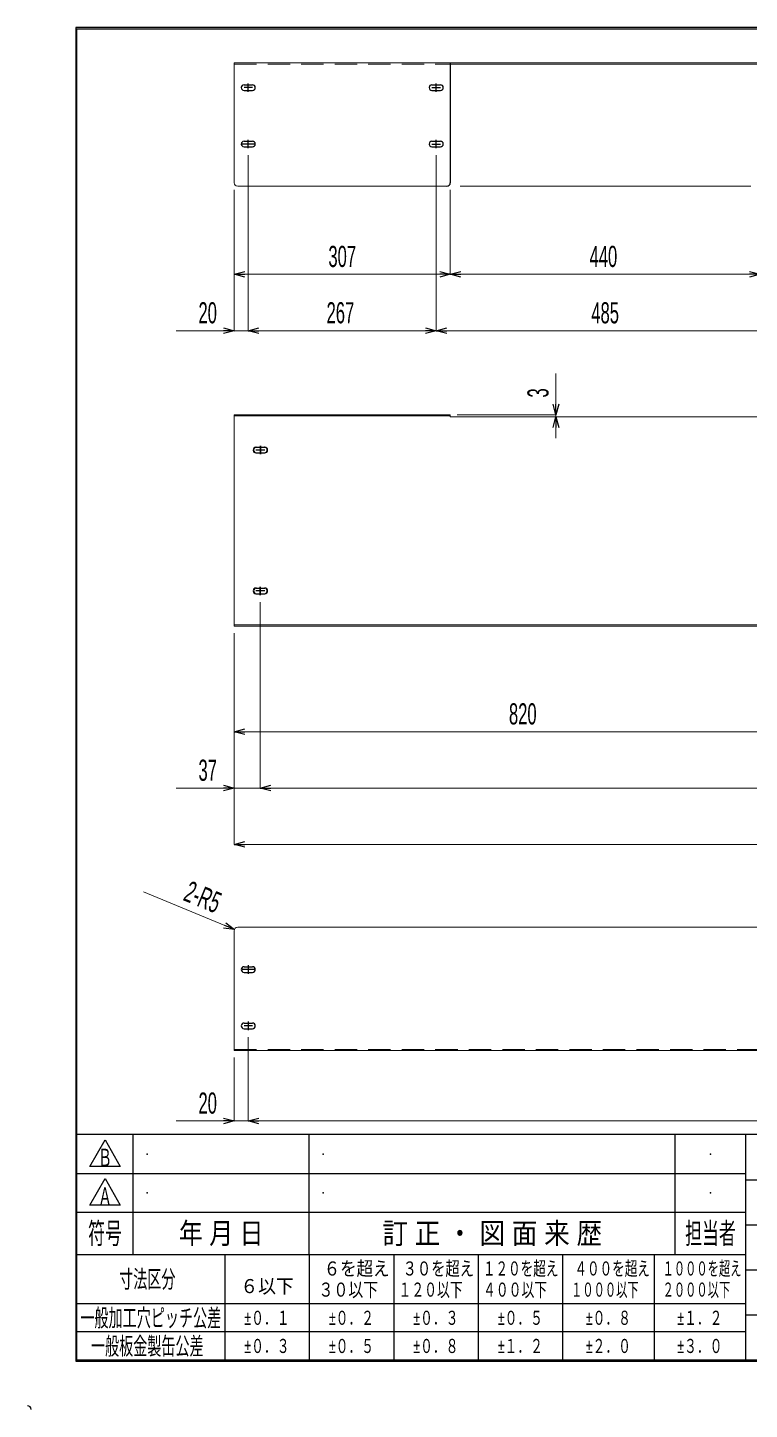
# Model space of a CAD drawing. Header units: millimetres. Extents: x -1485 to 1485, y -1050 to 1050.
# Drawn here: x -1485 to -460, y -1050 to 912 of the extents above; entities that cross this region are included whole.
import ezdxf
from ezdxf.enums import TextEntityAlignment as Align

# ---------------------------------------------------------------- set-up
doc = ezdxf.new("R2010")
doc.units = ezdxf.units.MM
doc.header["$LTSCALE"] = 2.5
doc.header["$PDSIZE"] = 1
doc.linetypes.add('CENTER', pattern=[50.8, 31.75, -6.35, 6.35, -6.35])
doc.linetypes.add('DASHED', pattern=[19.05, 12.7, -6.35])
for name, color, linetype in [('Layer0001', 7, 'Continuous'), ('Layer0012', 7, 'Continuous'), ('Layer0014', 7, 'Continuous')]:
    doc.layers.add(name, color=color, linetype=linetype)
doc.styles.add('dcStyle0', font='ＭＳ Ｐゴシック', dxfattribs={"width": 0.6})
doc.dimstyles.new('dc_Radial01', dxfattribs={"dimtxt": 30, "dimasz": 15.00113, "dimexe": 0, "dimexo": 10, "dimgap": 10, "dimtad": 3, "dimdec": 1, "dimdsep": 46, "dimtxsty": 'dcStyle0', "dimblk1": 'OPEN30', "dimblk2": 'OPEN30', "dimsah": 1, "dimcen": 0.09, "dimclrd": 4, "dimclre": 4, "dimclrt": 4, "dimadec": 0, "dimazin": 2, "dimtfac": 1, "dimtdec": 4, "dimtofl": 0, "dimtmove": 0, "dimatfit": 3, "dimfxl": 1, "dimarcsym": 1})
doc.dimstyles.new('dc_Rotated', dxfattribs={"dimtxt": 30, "dimasz": 15.00113, "dimexe": 0, "dimexo": 10, "dimgap": 10, "dimtad": 3, "dimdec": 1, "dimdsep": 46, "dimtxsty": 'dcStyle0', "dimblk1": 'OPEN30', "dimblk2": 'OPEN30', "dimsah": 1, "dimcen": 0.09, "dimclrd": 4, "dimclre": 4, "dimclrt": 4, "dimadec": 0, "dimazin": 2, "dimtfac": 1, "dimtdec": 4, "dimtmove": 0, "dimatfit": 3, "dimfxl": 1, "dimarcsym": 1})

# ---------------------------------------------------------------- blocks, each defined once
blk = doc.blocks.new('DC_GROUP_AAD6-2741_4')
at = {"layer": 'Layer0014', "color": 2, "linetype": 'Continuous', "lineweight": 25}
for p, q in [((-1396.7, -760), (-1375, -722.5)), ((-1375, -722.5), (-1353.3, -760)), ((-1353.3, -760), (-1396.7, -760))]:
    blk.add_line(p, q, dxfattribs=at)
at = {"layer": 'Layer0014', "color": 2, "style": 'dcStyle0', "width": 0.769682}
blk.add_text('Ａ', height=25, dxfattribs=at).set_placement((-1385, -760), (-1365, -760), align=Align.FIT)
blk = doc.blocks.new('DC_GROUP_AAD6-2741_5')
at = {"layer": 'Layer0014', "color": 2, "linetype": 'Continuous', "lineweight": 25}
for p, q in [((-1396.7, -705), (-1375, -667.5)), ((-1375, -667.5), (-1353.3, -705)), ((-1353.3, -705), (-1396.7, -705))]:
    blk.add_line(p, q, dxfattribs=at)
at = {"layer": 'Layer0014', "color": 2, "style": 'dcStyle0', "width": 0.707699}
blk.add_text('Ｂ', height=25, dxfattribs=at).set_placement((-1385, -705), (-1365, -705), align=Align.FIT)
blk = doc.blocks.new('_Open30')
at = {"color": 0, "linetype": 'ByBlock', "lineweight": -2}
for p, q in [((-1, 0.267949), (0, 0)), ((0, 0), (-1, -0.267949)), ((0, 0), (-1, 0))]:
    blk.add_line(p, q, dxfattribs=at)
blk = doc.blocks.new('*D6')
at = {"layer": 'Layer0012', "color": 4, "linetype": 'Continuous', "lineweight": 13}
for p, q in [((-1171.6, -521.6), (-1171.6, -640.6)), ((-1191.6, -550.6), (-1191.6, -640.6)), ((-1274.1, -640.6), (-1191.6, -640.6)), ((-1191.6, -640.6), (-1171.6, -640.6))]:
    blk.add_line(p, q, dxfattribs=at)
at = {"layer": 'Layer0012', "color": 4, "xscale": 15.00115266964712, "yscale": 15.00081580252128, "rotation": 360}
blk.add_blockref('_Open30', (-1191.6, -640.6), dxfattribs=at)
at = {"layer": 'Layer0012', "color": 4, "insert": (-1216.1, -630.6), "char_height": 30, "attachment_point": 9, "style": 'dcStyle0'}
blk.add_mtext('\\T1.00;20', dxfattribs=at)
blk = doc.blocks.new('*D8')
at = {"layer": 'Layer0012', "color": 4, "linetype": 'Continuous', "lineweight": 13}
for p, q in [((-1171.6, -521.6), (-1171.6, -640.6)), ((353.4, -521.6), (353.4, -640.6)), ((-1171.6, -640.6), (353.4, -640.6))]:
    blk.add_line(p, q, dxfattribs=at)
at = {"layer": 'Layer0012', "color": 4, "xscale": 15.00115266964712, "yscale": 15.00081580252128}
for p, rotation in [((-1171.6, -640.6), 180), ((353.4, -640.6), 360)]:
    blk.add_blockref('_Open30', p, dxfattribs=dict(at, rotation=rotation))
at = {"layer": 'Layer0012', "color": 4, "insert": (-409.1, -630.6), "char_height": 30, "attachment_point": 8, "style": 'dcStyle0'}
blk.add_mtext('\\T1.00;1525', dxfattribs=at)
blk = doc.blocks.new('*D12')
at = {"layer": 'Layer0012', "color": 4, "linetype": 'Continuous', "lineweight": 13}
blk.add_line((-1320.2, -315.5), (-1191.2, -368.7), dxfattribs=at)
at = {"layer": 'Layer0012', "color": 4, "xscale": 15.00115266964712, "yscale": 15.00081580252128, "rotation": 337.5802035738725}
blk.add_blockref('_Open30', (-1191.2, -368.7), dxfattribs=at)
at = {"layer": 'Layer0012', "color": 4, "insert": (-1218.4, -346.6), "char_height": 30, "attachment_point": 9, "rotation": 337.5802, "style": 'dcStyle0'}
blk.add_mtext('\\T1.00;2-R5', dxfattribs=at)
blk = doc.blocks.new('*D22')
at = {"layer": 'Layer0012', "color": 4, "linetype": 'Continuous', "lineweight": 13}
for p, q in [((-371.6, 201.9), (-371.6, -88.1)), ((-1191.6, 51.9), (-1191.6, -88.1)), ((-1191.6, -88.1), (-371.6, -88.1))]:
    blk.add_line(p, q, dxfattribs=at)
at = {"layer": 'Layer0012', "color": 4, "xscale": 15.00115266964712, "yscale": 15.00081580252128}
for p, rotation in [((-1191.6, -88.1), 180), ((-371.6, -88.1), 360)]:
    blk.add_blockref('_Open30', p, dxfattribs=dict(at, rotation=rotation))
at = {"layer": 'Layer0012', "color": 4, "insert": (-781.6, -78.1), "char_height": 30, "attachment_point": 8, "style": 'dcStyle0'}
blk.add_mtext('\\T1.00;820', dxfattribs=at)
blk = doc.blocks.new('*D25')
at = {"layer": 'Layer0012', "color": 4, "linetype": 'Continuous', "lineweight": 13}
for p, q in [((-1191.6, 51.9), (-1191.6, -248.1)), ((373.4, 51.9), (373.4, -248.1)), ((-1191.6, -248.1), (373.4, -248.1))]:
    blk.add_line(p, q, dxfattribs=at)
at = {"layer": 'Layer0012', "color": 4, "xscale": 15.00115266964712, "yscale": 15.00081580252128}
for p, rotation in [((-1191.6, -248.1), 180), ((373.4, -248.1), 360)]:
    blk.add_blockref('_Open30', p, dxfattribs=dict(at, rotation=rotation))
at = {"layer": 'Layer0012', "color": 4, "insert": (-409.1, -238.1), "char_height": 30, "attachment_point": 8, "style": 'dcStyle0'}
blk.add_mtext('\\T1.00;1565', dxfattribs=at)
blk = doc.blocks.new('*D32')
at = {"layer": 'Layer0012', "color": 4, "linetype": 'Continuous', "lineweight": 13}
for p, q in [((-1191.6, 681.3), (-1191.6, 561.3)), ((-884.6, 681.3), (-884.6, 561.3)), ((-1191.6, 561.3), (-884.6, 561.3))]:
    blk.add_line(p, q, dxfattribs=at)
at = {"layer": 'Layer0012', "color": 4, "xscale": 15.00115266964712, "yscale": 15.00081580252128}
for p, rotation in [((-1191.6, 561.3), 180), ((-884.6, 561.3), 360)]:
    blk.add_blockref('_Open30', p, dxfattribs=dict(at, rotation=rotation))
at = {"layer": 'Layer0012', "color": 4, "insert": (-1038.1, 571.3), "char_height": 30, "attachment_point": 8, "style": 'dcStyle0'}
blk.add_mtext('\\T1.00;307', dxfattribs=at)
blk = doc.blocks.new('*D33')
at = {"layer": 'Layer0012', "color": 4, "linetype": 'Continuous', "lineweight": 13}
for p, q in [((-884.6, 681.3), (-884.6, 561.3)), ((-444.6, 681.3), (-444.6, 561.3)), ((-884.6, 561.3), (-444.6, 561.3))]:
    blk.add_line(p, q, dxfattribs=at)
at = {"layer": 'Layer0012', "color": 4, "xscale": 15.00115266964712, "yscale": 15.00081580252128}
for p, rotation in [((-884.6, 561.3), 180), ((-444.6, 561.3), 360)]:
    blk.add_blockref('_Open30', p, dxfattribs=dict(at, rotation=rotation))
at = {"layer": 'Layer0012', "color": 4, "insert": (-667.1, 571.3), "char_height": 30, "attachment_point": 8, "style": 'dcStyle0'}
blk.add_mtext('\\T1.00;440', dxfattribs=at)
blk = doc.blocks.new('*D35')
at = {"layer": 'Layer0012', "color": 4, "linetype": 'Continuous', "lineweight": 13}
for p, q in [((-1171.6, 730.3), (-1171.6, 481.3)), ((-1191.6, 681.3), (-1191.6, 481.3)), ((-1274.1, 481.3), (-1191.6, 481.3)), ((-1191.6, 481.3), (-1171.6, 481.3))]:
    blk.add_line(p, q, dxfattribs=at)
at = {"layer": 'Layer0012', "color": 4, "xscale": 15.00115266964712, "yscale": 15.00081580252128, "rotation": 360}
blk.add_blockref('_Open30', (-1191.6, 481.3), dxfattribs=at)
at = {"layer": 'Layer0012', "color": 4, "insert": (-1216.1, 491.3), "char_height": 30, "attachment_point": 9, "style": 'dcStyle0'}
blk.add_mtext('\\T1.00;20', dxfattribs=at)
blk = doc.blocks.new('*D36')
at = {"layer": 'Layer0012', "color": 4, "linetype": 'Continuous', "lineweight": 13}
for p, q in [((-1171.6, 730.3), (-1171.6, 481.3)), ((-904.6, 730.3), (-904.6, 481.3)), ((-1171.6, 481.3), (-904.6, 481.3))]:
    blk.add_line(p, q, dxfattribs=at)
at = {"layer": 'Layer0012', "color": 4, "xscale": 15.00115266964712, "yscale": 15.00081580252128}
for p, rotation in [((-1171.6, 481.3), 180), ((-904.6, 481.3), 360)]:
    blk.add_blockref('_Open30', p, dxfattribs=dict(at, rotation=rotation))
at = {"layer": 'Layer0012', "color": 4, "insert": (-1040.7, 491.3), "char_height": 30, "attachment_point": 8, "style": 'dcStyle0'}
blk.add_mtext('\\T1.00;267', dxfattribs=at)
blk = doc.blocks.new('*D37')
at = {"layer": 'Layer0012', "color": 4, "linetype": 'Continuous', "lineweight": 13}
for p, q in [((-904.6, 730.3), (-904.6, 481.3)), ((-419.6, 730.3), (-419.6, 481.3)), ((-904.6, 481.3), (-419.6, 481.3))]:
    blk.add_line(p, q, dxfattribs=at)
at = {"layer": 'Layer0012', "color": 4, "xscale": 15.00115266964712, "yscale": 15.00081580252128}
for p, rotation in [((-904.6, 481.3), 180), ((-419.6, 481.3), 360)]:
    blk.add_blockref('_Open30', p, dxfattribs=dict(at, rotation=rotation))
at = {"layer": 'Layer0012', "color": 4, "insert": (-664.6, 491.3), "char_height": 30, "attachment_point": 8, "style": 'dcStyle0'}
blk.add_mtext('\\T1.00;485', dxfattribs=at)
blk = doc.blocks.new('*D54')
at = {"layer": 'Layer0012', "color": 4, "linetype": 'Continuous', "lineweight": 13}
for p, q in [((-1154.6, 95.9), (-1154.6, -168.1)), ((-1191.6, 51.9), (-1191.6, -168.1)), ((-1274.1, -168.1), (-1191.6, -168.1)), ((-1191.6, -168.1), (-1154.6, -168.1))]:
    blk.add_line(p, q, dxfattribs=at)
at = {"layer": 'Layer0012', "color": 4, "xscale": 15.00115266964712, "yscale": 15.00081580252128, "rotation": 360}
blk.add_blockref('_Open30', (-1191.6, -168.1), dxfattribs=at)
at = {"layer": 'Layer0012', "color": 4, "insert": (-1216.1, -158.1), "char_height": 30, "attachment_point": 9, "style": 'dcStyle0'}
blk.add_mtext('\\T1.00;37', dxfattribs=at)
blk = doc.blocks.new('*D55')
at = {"layer": 'Layer0012', "color": 4, "linetype": 'Continuous', "lineweight": 13}
for p, q in [((-1154.6, 95.9), (-1154.6, -168.1)), ((358.4, 95.9), (358.4, -168.1)), ((-1154.6, -168.1), (358.4, -168.1))]:
    blk.add_line(p, q, dxfattribs=at)
at = {"layer": 'Layer0012', "color": 4, "xscale": 15.00115266964712, "yscale": 15.00081580252128}
for p, rotation in [((-1154.6, -168.1), 180), ((358.4, -168.1), 360)]:
    blk.add_blockref('_Open30', p, dxfattribs=dict(at, rotation=rotation))
at = {"layer": 'Layer0012', "color": 4, "insert": (-398.1, -158.1), "char_height": 30, "attachment_point": 8, "style": 'dcStyle0'}
blk.add_mtext('\\T1.00;1513', dxfattribs=at)
blk = doc.blocks.new('DC_IMAGEDIMGROUP_3')
at = {"layer": 'Layer0012', "color": 4, "linetype": 'Continuous', "lineweight": 13}
for p, q in [((-734.6, 420.4), (-734.6, 361.9)), ((-874.6, 361.9), (-734.6, 361.9)), ((-734.6, 358.9), (-734.6, 361.9)), ((-734.6, 328.9), (-734.6, 358.9))]:
    blk.add_line(p, q, dxfattribs=at)
at = {"layer": 'Layer0012', "color": 4, "xscale": 15.00115266964712, "yscale": 15.00081580252128}
for p, rotation in [((-734.6, 361.9), 270), ((-734.6, 358.9), 90)]:
    blk.add_blockref('_Open30', p, dxfattribs=dict(at, rotation=rotation))
at = {"layer": 'Layer0012', "color": 4, "insert": (-744.6, 386.4), "char_height": 30, "attachment_point": 7, "rotation": 90, "style": 'dcStyle0'}
blk.add_mtext('\\T1.00;3', dxfattribs=at)
blk = doc.blocks.new('DC_GROUP_AAD6-2741_18')
at = {"color": 3, "linetype": 'Continuous', "lineweight": 25}
for p, q in [((-1160.1, 315.9), (-1148.1, 315.9)), ((-1160.1, 307.9), (-1148.1, 307.9)), ((-1160.1, 115.9), (-1148.1, 115.9)), ((-1160.1, 107.9), (-1148.1, 107.9))]:
    blk.add_line(p, q, dxfattribs=at)
at = {"color": 2, "linetype": 'CENTER', "lineweight": 25}
for p, q in [((-1154.1, 317.9), (-1154.1, 305.9)), ((-1148.1, 311.9), (-1160.1, 311.9)), ((-1154.1, 105.9), (-1154.1, 117.9)), ((-1148.1, 111.9), (-1160.1, 111.9))]:
    blk.add_line(p, q, dxfattribs=at)
at = {"color": 3, "linetype": 'Continuous', "lineweight": 25}
for centre, start, end in [((-1160.1, 311.9), 90, 270), ((-1148.1, 311.9), 270, 90), ((-1160.1, 111.9), 90, 270), ((-1148.1, 111.9), 270, 90)]:
    blk.add_arc(centre, 4, start, end, dxfattribs=at)
blk = doc.blocks.new('DC_GROUP_AAD6-2741_19')
at = {"color": 3, "linetype": 'Continuous', "lineweight": 25}
for p, q in [((-1160.6, 315.9), (-1148.6, 315.9)), ((-1160.6, 307.9), (-1148.6, 307.9)), ((-1160.6, 115.9), (-1148.6, 115.9)), ((-1160.6, 107.9), (-1148.6, 107.9))]:
    blk.add_line(p, q, dxfattribs=at)
at = {"color": 2, "linetype": 'CENTER', "lineweight": 25}
for p, q in [((-1154.6, 317.9), (-1154.6, 305.9)), ((-1148.6, 311.9), (-1160.6, 311.9)), ((-1154.6, 105.9), (-1154.6, 117.9)), ((-1148.6, 111.9), (-1160.6, 111.9))]:
    blk.add_line(p, q, dxfattribs=at)
at = {"color": 3, "linetype": 'Continuous', "lineweight": 25}
for centre, start, end in [((-1160.6, 311.9), 90, 270), ((-1148.6, 311.9), 270, 90), ((-1160.6, 111.9), 90, 270), ((-1148.6, 111.9), 270, 90)]:
    blk.add_arc(centre, 4, start, end, dxfattribs=at)
blk = doc.blocks.new('DC_GROUP_AAD6-2741_24')
at = {"color": 3, "linetype": 'Continuous', "lineweight": 25}
for p, q in [((347.4, 830.3), (359.4, 830.3)), ((347.4, 822.3), (359.4, 822.3))]:
    blk.add_line(p, q, dxfattribs=at)
at = {"color": 2, "linetype": 'CENTER', "lineweight": 25}
for p, q in [((359.4, 826.3), (347.4, 826.3)), ((353.4, 820.3), (353.4, 832.3))]:
    blk.add_line(p, q, dxfattribs=at)
at = {"color": 3, "linetype": 'Continuous', "lineweight": 25}
for centre, start, end in [((347.4, 826.3), 90, 270), ((359.4, 826.3), 270, 90)]:
    blk.add_arc(centre, 4, start, end, dxfattribs=at)
blk = doc.blocks.new('DC_GROUP_AAD6-2741_25')
at = {"color": 2, "linetype": 'CENTER', "lineweight": 25}
for p, q in [((361.9, 746.3), (344.9, 746.3)), ((359.4, 746.3), (347.4, 746.3)), ((353.4, 740.3), (353.4, 752.3)), ((353.4, 740.3), (353.4, 752.3))]:
    blk.add_line(p, q, dxfattribs=at)
at = {"color": 3, "linetype": 'Continuous', "lineweight": 25}
for p, q in [((347.4, 750.3), (359.4, 750.3)), ((347.4, 742.3), (359.4, 742.3))]:
    blk.add_line(p, q, dxfattribs=at)
for centre, start, end in [((347.4, 746.3), 90, 270), ((359.4, 746.3), 270, 90)]:
    blk.add_arc(centre, 4, start, end, dxfattribs=at)
blk = doc.blocks.new('DC_GROUP_AAD6-2741_26')
at = {"color": 3, "linetype": 'Continuous', "lineweight": 25}
for p, q in [((-1177.6, 830.3), (-1165.6, 830.3)), ((-1177.6, 822.3), (-1165.6, 822.3))]:
    blk.add_line(p, q, dxfattribs=at)
at = {"color": 2, "linetype": 'CENTER', "lineweight": 25}
for p, q in [((-1165.6, 826.3), (-1177.6, 826.3)), ((-1171.6, 820.3), (-1171.6, 832.3))]:
    blk.add_line(p, q, dxfattribs=at)
at = {"color": 3, "linetype": 'Continuous', "lineweight": 25}
for centre, start, end in [((-1177.6, 826.3), 90, 270), ((-1165.6, 826.3), 270, 90)]:
    blk.add_arc(centre, 4, start, end, dxfattribs=at)
blk = doc.blocks.new('DC_GROUP_AAD6-2741_27')
at = {"color": 2, "linetype": 'CENTER', "lineweight": 25}
for p, q in [((-1163.1, 746.3), (-1180.1, 746.3)), ((-1165.6, 746.3), (-1177.6, 746.3)), ((-1171.6, 740.3), (-1171.6, 752.3)), ((-1171.6, 740.3), (-1171.6, 752.3))]:
    blk.add_line(p, q, dxfattribs=at)
at = {"color": 3, "linetype": 'Continuous', "lineweight": 25}
for p, q in [((-1177.6, 750.3), (-1165.6, 750.3)), ((-1177.6, 742.3), (-1165.6, 742.3))]:
    blk.add_line(p, q, dxfattribs=at)
for centre, start, end in [((-1177.6, 746.3), 90, 270), ((-1165.6, 746.3), 270, 90)]:
    blk.add_arc(centre, 4, start, end, dxfattribs=at)
blk = doc.blocks.new('DC_GROUP_AAD6-2741_23')
at = {"color": 3, "linetype": 'Continuous', "lineweight": 25}
for p, q in [((-884.6, 861.3), (-884.6, 691.3)), ((-444.6, 861.3), (-444.6, 691.3)), ((-910.6, 830.3), (-898.6, 830.3)), ((-425.6, 830.3), (-413.6, 830.3)), ((-910.6, 822.3), (-898.6, 822.3)), ((-425.6, 822.3), (-413.6, 822.3)), ((-910.6, 750.3), (-898.6, 750.3)), ((-425.6, 750.3), (-413.6, 750.3)), ((-910.6, 742.3), (-898.6, 742.3)), ((-425.6, 742.3), (-413.6, 742.3))]:
    blk.add_line(p, q, dxfattribs=at)
at = {"color": 2, "linetype": 'CENTER', "lineweight": 25}
for p, q in [((-910.6, 826.3), (-898.6, 826.3)), ((-904.6, 820.3), (-904.6, 832.3)), ((-425.6, 826.3), (-413.6, 826.3)), ((-419.6, 820.3), (-419.6, 832.3)), ((-910.6, 746.3), (-898.6, 746.3)), ((-904.6, 740.3), (-904.6, 752.3)), ((-425.6, 746.3), (-413.6, 746.3)), ((-419.6, 740.3), (-419.6, 752.3))]:
    blk.add_line(p, q, dxfattribs=at)
at = {"color": 5, "linetype": 'Continuous', "lineweight": 13}
blk.add_line((-870.7, 686.3), (-457.6, 686.3), dxfattribs=at)
at = {"color": 3, "linetype": 'Continuous', "lineweight": 25}
for centre, radius, start, end in [((-910.6, 826.3), 4, 90, 270), ((-898.6, 826.3), 4, 270, 90), ((-425.6, 826.3), 4, 90, 270), ((-413.6, 826.3), 4, 270, 90), ((-910.6, 746.3), 4, 90, 270), ((-898.6, 746.3), 4, 270, 90), ((-425.6, 746.3), 4, 90, 270), ((-413.6, 746.3), 4, 270, 90), ((-889.6, 691.3), 5, 270, 0), ((-439.6, 691.3), 5, 180, 270)]:
    blk.add_arc(centre, radius, start, end, dxfattribs=at)
at = {"layer": 'Layer0001', "color": 3, "linetype": 'Continuous', "lineweight": 18}
for p, q in [((-1191.6, 861.3), (-1191.6, 736.3)), ((-1188, 861.3), (-1191.6, 861.3)), ((-1188, 861.3), (-1161.6, 861.3)), ((373.4, 861.3), (-1161.6, 861.3)), ((-884.6, 859.7), (-444.6, 859.7)), ((373.4, 691.3), (373.4, 861.3)), ((-1191.6, 736.3), (-1191.6, 691.3)), ((-1186.6, 686.3), (-889.6, 686.3)), ((-439.6, 686.3), (368.4, 686.3))]:
    blk.add_line(p, q, dxfattribs=at)
at = {"layer": 'Layer0001', "color": 3, "linetype": 'DASHED', "lineweight": 18}
for p, q in [((-1191.6, 859.7), (-884.6, 859.7)), ((-444.6, 859.7), (373.4, 859.7)), ((318.4, 859.7), (-371.6, 859.7)), ((-371.6, 859.7), (-371.6, 699.7)), ((-371.6, 858.1), (318.4, 858.1)), ((318.4, 859.7), (318.4, 699.7)), ((-366.6, 694.7), (313.4, 694.7))]:
    blk.add_line(p, q, dxfattribs=at)
at = {"layer": 'Layer0001', "color": 3, "linetype": 'Continuous', "lineweight": 18}
for centre, start, end in [((-1186.6, 691.3), 180, 270), ((368.4, 691.3), 270, 0)]:
    blk.add_arc(centre, 5, start, end, dxfattribs=at)
at = {"layer": 'Layer0001', "color": 3, "linetype": 'DASHED', "lineweight": 18}
for centre, start, end in [((-366.6, 699.7), 180, 270), ((313.4, 699.7), 270, 0)]:
    blk.add_arc(centre, 5, start, end, dxfattribs=at)
at = {"linetype": 'Continuous'}
for name in ['DC_GROUP_AAD6-2741_26', 'DC_GROUP_AAD6-2741_24', 'DC_GROUP_AAD6-2741_27', 'DC_GROUP_AAD6-2741_25']:
    blk.add_blockref(name, (0, 0), dxfattribs=at)
blk = doc.blocks.new('DC_GROUP_AAD6-2741_10')
at = {"color": 3, "linetype": 'Continuous', "lineweight": 25}
for p, q in [((347.4, -501.6), (359.4, -501.6)), ((347.4, -509.6), (359.4, -509.6))]:
    blk.add_line(p, q, dxfattribs=at)
at = {"color": 2, "linetype": 'CENTER', "lineweight": 25}
for p, q in [((359.4, -505.6), (347.4, -505.6)), ((353.4, -499.6), (353.4, -511.6))]:
    blk.add_line(p, q, dxfattribs=at)
at = {"color": 3, "linetype": 'Continuous', "lineweight": 25}
for centre, start, end in [((347.4, -505.6), 90, 270), ((359.4, -505.6), 270, 90)]:
    blk.add_arc(centre, 4, start, end, dxfattribs=at)
blk = doc.blocks.new('DC_GROUP_AAD6-2741_11')
at = {"color": 2, "linetype": 'CENTER', "lineweight": 25}
for p, q in [((361.9, -425.6), (344.9, -425.6)), ((359.4, -425.6), (347.4, -425.6)), ((353.4, -419.6), (353.4, -431.6)), ((353.4, -419.6), (353.4, -431.6))]:
    blk.add_line(p, q, dxfattribs=at)
at = {"color": 3, "linetype": 'Continuous', "lineweight": 25}
for p, q in [((347.4, -421.6), (359.4, -421.6)), ((347.4, -429.6), (359.4, -429.6))]:
    blk.add_line(p, q, dxfattribs=at)
for centre, start, end in [((347.4, -425.6), 90, 270), ((359.4, -425.6), 270, 90)]:
    blk.add_arc(centre, 4, start, end, dxfattribs=at)
blk = doc.blocks.new('DC_GROUP_AAD6-2741_12')
at = {"color": 3, "linetype": 'Continuous', "lineweight": 25}
for p, q in [((-1177.6, -501.6), (-1165.6, -501.6)), ((-1177.6, -509.6), (-1165.6, -509.6))]:
    blk.add_line(p, q, dxfattribs=at)
at = {"color": 2, "linetype": 'CENTER', "lineweight": 25}
for p, q in [((-1165.6, -505.6), (-1177.6, -505.6)), ((-1171.6, -499.6), (-1171.6, -511.6))]:
    blk.add_line(p, q, dxfattribs=at)
at = {"color": 3, "linetype": 'Continuous', "lineweight": 25}
for centre, start, end in [((-1177.6, -505.6), 90, 270), ((-1165.6, -505.6), 270, 90)]:
    blk.add_arc(centre, 4, start, end, dxfattribs=at)
blk = doc.blocks.new('DC_GROUP_AAD6-2741_13')
at = {"color": 2, "linetype": 'CENTER', "lineweight": 25}
for p, q in [((-1163.1, -425.6), (-1180.1, -425.6)), ((-1165.6, -425.6), (-1177.6, -425.6)), ((-1171.6, -419.6), (-1171.6, -431.6)), ((-1171.6, -419.6), (-1171.6, -431.6))]:
    blk.add_line(p, q, dxfattribs=at)
at = {"color": 3, "linetype": 'Continuous', "lineweight": 25}
for p, q in [((-1177.6, -421.6), (-1165.6, -421.6)), ((-1177.6, -429.6), (-1165.6, -429.6))]:
    blk.add_line(p, q, dxfattribs=at)
for centre, start, end in [((-1177.6, -425.6), 90, 270), ((-1165.6, -425.6), 270, 90)]:
    blk.add_arc(centre, 4, start, end, dxfattribs=at)
blk = doc.blocks.new('DC_GROUP_AAD6-2741_9')
at = {"layer": 'Layer0001', "color": 3, "linetype": 'Continuous', "lineweight": 18}
for p, q in [((-1191.6, -415.6), (-1191.6, -370.6)), ((-1186.6, -365.6), (368.4, -365.6)), ((373.4, -370.6), (373.4, -540.6)), ((-1191.6, -540.6), (-1191.6, -415.6)), ((-1188, -540.6), (-1191.6, -540.6)), ((-1188, -540.6), (-1161.6, -540.6)), ((373.4, -540.6), (-1161.6, -540.6))]:
    blk.add_line(p, q, dxfattribs=at)
at = {"layer": 'Layer0001', "color": 3, "linetype": 'DASHED', "lineweight": 18}
for p, q in [((-371.6, -539), (-371.6, -379)), ((-366.6, -374), (313.4, -374)), ((318.4, -539), (318.4, -379)), ((-1191.6, -539), (373.4, -539)), ((-371.6, -537.4), (318.4, -537.4)), ((318.4, -539), (-371.6, -539))]:
    blk.add_line(p, q, dxfattribs=at)
at = {"layer": 'Layer0001', "color": 3, "linetype": 'Continuous', "lineweight": 18}
for centre, start, end in [((-1186.6, -370.6), 90, 180), ((368.4, -370.6), 0, 90)]:
    blk.add_arc(centre, 5, start, end, dxfattribs=at)
at = {"layer": 'Layer0001', "color": 3, "linetype": 'DASHED', "lineweight": 18}
for centre, start, end in [((-366.6, -379), 90, 180), ((313.4, -379), 0, 90)]:
    blk.add_arc(centre, 5, start, end, dxfattribs=at)
at = {"linetype": 'Continuous'}
for name in ['DC_GROUP_AAD6-2741_13', 'DC_GROUP_AAD6-2741_11', 'DC_GROUP_AAD6-2741_12', 'DC_GROUP_AAD6-2741_10']:
    blk.add_blockref(name, (0, 0), dxfattribs=at)

msp = doc.modelspace()

# ---------------------------------------------------------------- linework, layer by layer
at = {"color": 3, "linetype": 'Continuous', "lineweight": 18}
for p, q in [((-884.58, 361.91), (-884.58, 360.31)), ((-884.58, 361.91), (-884.58, 358.91)), ((-444.58, 358.91), (-884.58, 358.91))]:
    msp.add_line(p, q, dxfattribs=at)
at = {"layer": 'Layer0001', "color": 3, "linetype": 'Continuous', "lineweight": 18}
for p, q in [((-1191.58, 61.91), (-1191.58, 361.91)), ((-1191.58, 361.91), (-884.58, 361.91)), ((-884.58, 360.31), (-1191.58, 360.31)), ((-1191.58, 63.51), (373.42, 63.51)), ((373.42, 61.91), (-1191.58, 61.91))]:
    msp.add_line(p, q, dxfattribs=at)
at = {"layer": 'Layer0014', "color": 3, "linetype": 'Continuous', "lineweight": 25}
for p, q in [((1416.5, 911.5), (-1416.5, 911.5)), ((-1416.5, 911.5), (-1416.5, -981.5)), ((-1415, -980), (-1415, 910)), ((-1415, 910), (1415, 910)), ((1415, -660), (-1415, -660)), ((-1335, -830), (-1335, -660)), ((-1085, -830), (-1085, -660)), ((-565, -830), (-565, -660)), ((-465, -660), (-465, -980)), ((-1415, -715), (-465, -715)), ((-465, -724), (15, -724)), ((-1415, -770), (-465, -770)), ((-465, -788), (15, -788)), ((-1415, -830), (-465, -830)), ((-1205, -830), (-1205, -980)), ((-465, -852), (15, -852)), ((-465, -900), (-1415, -900)), ((-465, -916), (15, -916)), ((-465, -940), (-1415, -940)), ((1415, -980), (-1415, -980)), ((-1416.5, -981.5), (1416.5, -981.5))]:
    msp.add_line(p, q, dxfattribs=at)
at = {"layer": 'Layer0014', "color": 4, "linetype": 'Continuous', "lineweight": 25}
for p, q in [((-1085, -830), (-1085, -980)), ((-965, -830), (-965, -980)), ((-845, -830), (-845, -980)), ((-725, -830), (-725, -980)), ((-595, -830), (-595, -980))]:
    msp.add_line(p, q, dxfattribs=at)
at = {"layer": 'Layer0014', "color": 5, "linetype": 'Continuous', "lineweight": 25}
msp.add_arc((-1485, -1050), 5, 0, 90, dxfattribs=at)
at = {"layer": 'Layer0014', "color": 5, "linetype": 'Continuous'}
for p in [(-1315, -687.5), (-1065, -687.5), (-515, -687.5), (-1315, -742.5), (-1065, -742.5), (-515, -742.5)]:
    msp.add_point(p, dxfattribs=at)

# ---------------------------------------------------------------- block references
at = {"linetype": 'Continuous'}
for name in ['DC_GROUP_AAD6-2741_23', 'DC_GROUP_AAD6-2741_19', 'DC_GROUP_AAD6-2741_18']:
    msp.add_blockref(name, (0, 0), dxfattribs=at)
at = {"layer": 'Layer0001', "linetype": 'Continuous'}
msp.add_blockref('DC_GROUP_AAD6-2741_9', (0, 0), dxfattribs=at)
at = {"layer": 'Layer0012', "linetype": 'Continuous'}
msp.add_blockref('DC_IMAGEDIMGROUP_3', (0, 0), dxfattribs=at)
at = {"layer": 'Layer0014', "linetype": 'Continuous'}
for name in ['DC_GROUP_AAD6-2741_5', 'DC_GROUP_AAD6-2741_4']:
    msp.add_blockref(name, (0, 0), dxfattribs=at)

# ---------------------------------------------------------------- texts
at = {"layer": 'Layer0014', "color": 2, "style": 'dcStyle0'}
for s, height, width, p, p2 in [('符号', 30, 0.55, (-1399, -815), (-1351, -815)), ('年 月 日', 30, 0.761909, (-1270, -815), (-1150, -815)), ('訂 正 ・ 図 面 来 歴', 30, 0.858543, (-981, -815), (-669, -815)), ('担当者', 30, 0.55, (-551, -815), (-479, -815)), ('   ６を超え', 20, 0.883925, (-1083, -860), (-971, -860)), ('  ３０を超え', 20, 0.813175, (-963, -860), (-851, -860)), (' １２０を超え', 20, 0.752912, (-843, -860), (-731, -860)), (' ４００を超え', 20, 0.752912, (-713, -860), (-601, -860)), ('１０００を超え', 20, 0.700964, (-583, -860), (-471, -860)), ('寸法区分', 25, 0.55, (-1355, -877.5), (-1275, -877.5)), ('   ６以下', 20, 0.917262, (-1203, -885), (-1107, -885)), ('  ３０以下', 20, 0.829851, (-1083, -890), (-987, -890)), (' １２０以下', 20, 0.75765, (-963, -890), (-867, -890)), (' ４００以下', 20, 0.75765, (-843, -890), (-747, -890)), ('１０００以下', 20, 0.697008, (-713, -890), (-617, -890)), ('２０００以下', 20, 0.697008, (-583, -890), (-487, -890)), ('一般加工穴ピッチ公差', 25, 0.578487, (-1410, -932.5), (-1210, -932.5)), ('±０．１', 20, 0.725681, (-1177, -930), (-1113, -930)), ('±０．２', 20, 0.725681, (-1057, -930), (-993, -930)), ('±０．３', 20, 0.725681, (-937, -930), (-873, -930)), ('±０．５', 20, 0.725681, (-817, -930), (-753, -930)), ('±０．８', 20, 0.725681, (-692, -930), (-628, -930)), ('±１．２', 20, 0.725681, (-562, -930), (-498, -930)), ('一般板金製缶公差', 25, 0.55, (-1395, -972.5), (-1235, -972.5)), ('±０．３', 20, 0.725681, (-1177, -970), (-1113, -970)), ('±０．５', 20, 0.725681, (-1057, -970), (-993, -970)), ('±０．８', 20, 0.725681, (-937, -970), (-873, -970)), ('±１．２', 20, 0.725681, (-817, -970), (-753, -970)), ('±２．０', 20, 0.725681, (-692, -970), (-628, -970)), ('±３．０', 20, 0.725681, (-562, -970), (-498, -970))]:
    msp.add_text(s, height=height, dxfattribs=dict(at, width=width)).set_placement(p, p2, align=Align.FIT)

# ---------------------------------------------------------------- dimensions: what is measured, and where the dimension line sits
at = {"layer": 'Layer0012', "linetype": 'Continuous', "lineweight": 13}
for base, p1, p2, picture, middle in [((-1171.58, 481.26), (-1191.58, 691.26), (-1171.58, 740.26), '*D35', (-1240.07, 481.26)), ((-904.58, 481.26), (-1171.58, 740.26), (-904.58, 740.26), '*D36', (-1040.68, 481.26)), ((-419.58, 481.26), (-904.58, 740.26), (-419.58, 740.26), '*D37', (-664.58, 481.26)), ((-884.58, 561.26), (-1191.58, 691.26), (-884.58, 691.26), '*D32', (-1038.08, 561.26)), ((-444.58, 561.26), (-884.58, 691.26), (-444.58, 691.26), '*D33', (-667.08, 561.26)), ((-371.58, -88.09), (-1191.58, 61.91), (-371.58, 211.91), '*D22', (-781.58, -88.09)), ((-1154.58, -168.09), (-1191.58, 61.91), (-1154.58, 105.91), '*D54', (-1240.07, -168.09)), ((358.42, -168.09), (-1154.58, 105.91), (358.42, 105.91), '*D55', (-398.08, -168.09)), ((373.42, -248.09), (-1191.58, 61.91), (373.42, 61.91), '*D25', (-409.08, -248.09)), ((-1171.58, -640.58), (-1191.58, -540.58), (-1171.58, -511.58), '*D6', (-1240.07, -640.58)), ((353.42, -640.58), (-1171.58, -511.58), (353.42, -511.58), '*D8', (-409.08, -640.58))]:
    dim = msp.add_linear_dim(base=base, p1=p1, p2=p2, dimstyle='dc_Rotated', override={"dimtxt": 30, "dimasz": 15.00113, "dimexe": 0, "dimexo": 10, "dimgap": 10, "dimtad": 3, "dimtih": 0, "dimtoh": 0, "dimdec": 1, "dimlfac": 1, "dimzin": 8, "dimtxsty": 'dcStyle0', "dimblk1": 'Open30', "dimblk2": 'Open30', "dimsah": 1, "dimclrd": 4, "dimclre": 4, "dimclrt": 4, "dimazin": 2, "dimtofl": 1, "dimtolj": 0, "dimtzin": 8, "dimarcsym": 1}, dxfattribs=at)
    dim.commit()
    dim.dimension.update_dxf_attribs({"geometry": picture, "text_midpoint": middle, "dimtype": 160})
dim = msp.add_radius_dim(center=(-1186.58, -370.58), mpoint=(-1191.2, -368.67), text='2-R5', dimstyle='dc_Radial01', override={"dimtxt": 30, "dimasz": 15.00113, "dimexe": 0, "dimexo": 10, "dimgap": 10, "dimtad": 3, "dimtih": 0, "dimtoh": 0, "dimdec": 1, "dimlfac": 1, "dimzin": 8, "dimtxsty": 'dcStyle0', "dimblk1": 'Open30', "dimblk2": 'Open30', "dimsah": 1, "dimclrd": 4, "dimclre": 4, "dimclrt": 4, "dimazin": 2, "dimtolj": 0, "dimtzin": 8, "dimarcsym": 1}, dxfattribs=at)
dim.commit()
dim.dimension.update_dxf_attribs({"geometry": '*D12', "text_midpoint": (-1266.57, -337.57), "dimtype": 164})

doc.saveas('drawing.dxf')
